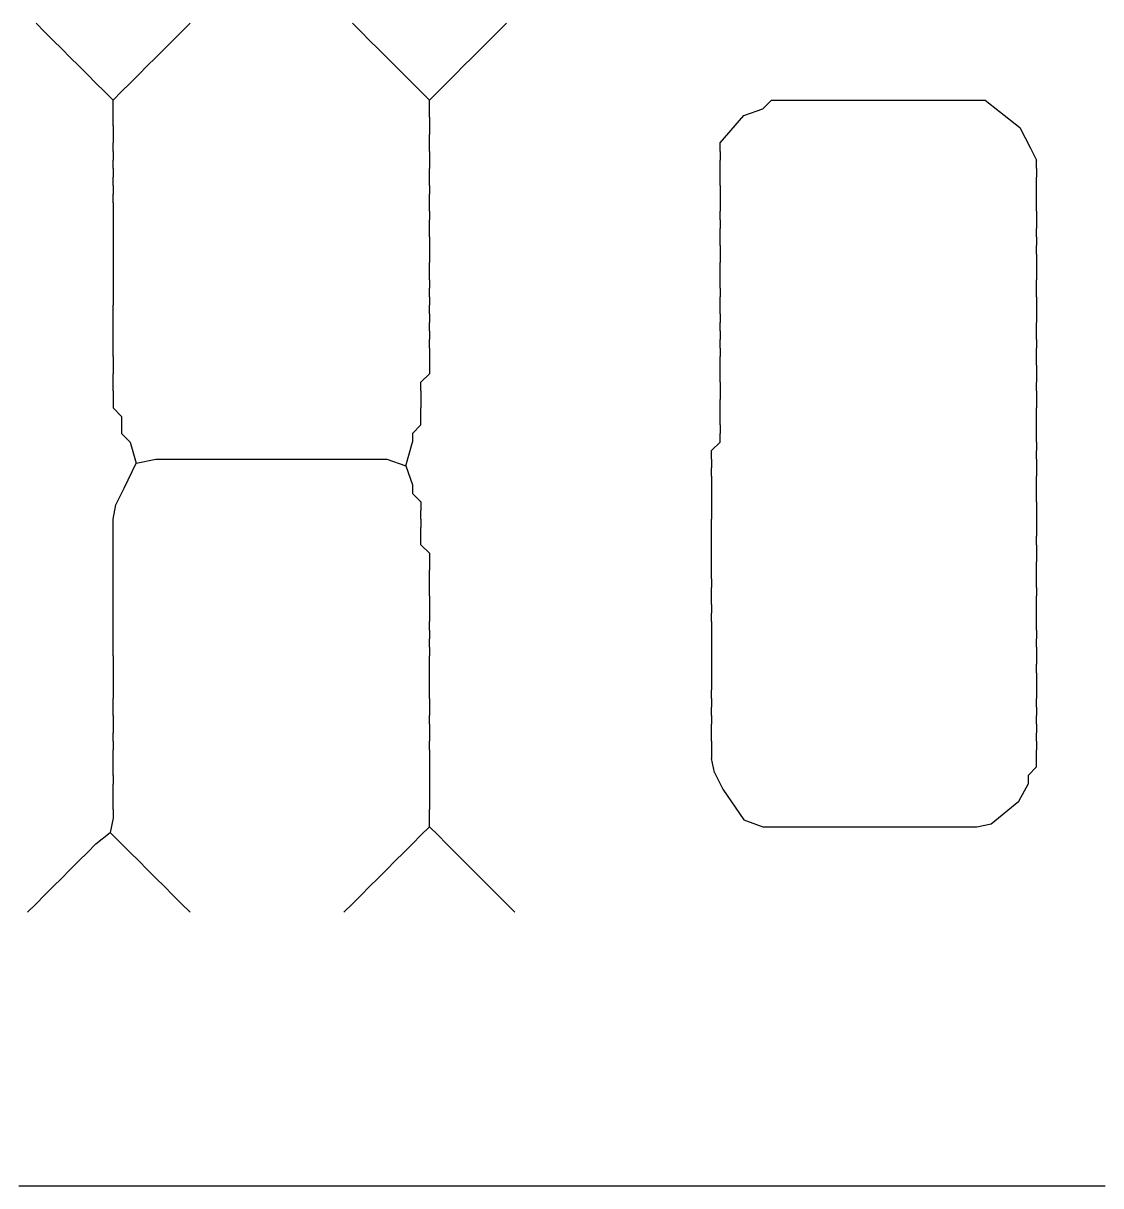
# Model space of a CAD drawing. Extents: x 0.5 to 4.01, y 0.5 to 4.16.
# Drawn here: x 2.9083 to 3.3283, y 3.3833 to 3.8367 of the extents above; entities that cross this region are included whole.
import ezdxf

# ---------------------------------------------------------------- set-up
doc = ezdxf.new("R2010")
doc.units = 0

msp = doc.modelspace()

# ---------------------------------------------------------------- linework, layer by layer
at = {"color": 1}
for p, q in [((2.91333, 3.83667, -0.00333), (2.91667, 3.83333, -0.00667)), ((2.97, 3.83333, -0.00667), (2.97333, 3.83667, -0.00333)), ((3.03667, 3.83667, -0.00333), (3.04, 3.83333, -0.00667)), ((3.09333, 3.83333, -0.00667), (3.09667, 3.83667, -0.00333)), ((2.91667, 3.83333, -0.00667), (2.92, 3.83, -0.01)), ((2.96667, 3.83, -0.01), (2.97, 3.83333, -0.00667)), ((3.04, 3.83333, -0.00667), (3.04333, 3.83, -0.01)), ((3.09, 3.83, -0.01), (3.09333, 3.83333, -0.00667)), ((2.92, 3.83, -0.01), (2.92333, 3.82667, -0.01333)), ((2.92333, 3.82667, -0.01333), (2.92667, 3.82333, -0.01667)), ((2.96, 3.82333, -0.01667), (2.96333, 3.82667, -0.01333)), ((2.96333, 3.82667, -0.01333), (2.96667, 3.83, -0.01)), ((3.04333, 3.83, -0.01), (3.04667, 3.82667, -0.01333)), ((3.04667, 3.82667, -0.01333), (3.05, 3.82333, -0.01667)), ((3.08333, 3.82333, -0.01667), (3.08667, 3.82667, -0.01333)), ((3.08667, 3.82667, -0.01333), (3.09, 3.83, -0.01)), ((2.92667, 3.82333, -0.01667), (2.93, 3.82, -0.02)), ((2.95667, 3.82, -0.02), (2.96, 3.82333, -0.01667)), ((3.05, 3.82333, -0.01667), (3.05333, 3.82, -0.02)), ((3.08, 3.82, -0.02), (3.08333, 3.82333, -0.01667)), ((2.93, 3.82, -0.02), (2.93333, 3.81667, -0.02333)), ((2.95333, 3.81667, -0.02333), (2.95667, 3.82, -0.02)), ((3.05333, 3.82, -0.02), (3.05667, 3.81667, -0.02333)), ((3.07667, 3.81667, -0.02333), (3.08, 3.82, -0.02)), ((2.93333, 3.81667, -0.02333), (2.93667, 3.81333, -0.02667)), ((2.93667, 3.81333, -0.02667), (2.94, 3.81, -0.03)), ((2.94667, 3.81, -0.03), (2.95, 3.81333, -0.02667)), ((2.95, 3.81333, -0.02667), (2.95333, 3.81667, -0.02333)), ((3.05667, 3.81667, -0.02333), (3.06, 3.81333, -0.02667)), ((3.06, 3.81333, -0.02667), (3.06333, 3.81, -0.03)), ((3.07, 3.81, -0.03), (3.07333, 3.81333, -0.02667)), ((3.07333, 3.81333, -0.02667), (3.07667, 3.81667, -0.02333)), ((2.94, 3.81, -0.03), (2.94333, 3.80667, -0.03333)), ((2.94333, 3.80667, -0.03333), (2.94667, 3.81, -0.03)), ((3.06333, 3.81, -0.03), (3.06667, 3.80667, -0.03333)), ((3.06667, 3.80667, -0.03333), (3.07, 3.81, -0.03)), ((2.94333, 3.80333, -0.03333), (2.94333, 3.80667, -0.03333)), ((3.06667, 3.80333, -0.03333), (3.06667, 3.80667, -0.03333)), ((3.19667, 3.80333, -0.03432), (3.2, 3.80667, -0.03333)), ((3.2, 3.80667, -0.03333), (3.20333, 3.80667, -0.03333)), ((3.20333, 3.80667, -0.03333), (3.20667, 3.80667, -0.03333)), ((3.20667, 3.80667, -0.03333), (3.21, 3.80667, -0.03333)), ((3.21, 3.80667, -0.03333), (3.21333, 3.80667, -0.03333)), ((3.21333, 3.80667, -0.03333), (3.21667, 3.80667, -0.03333)), ((3.21667, 3.80667, -0.03333), (3.22, 3.80667, -0.03333)), ((3.22, 3.80667, -0.03333), (3.22333, 3.80667, -0.03333)), ((3.22333, 3.80667, -0.03333), (3.22667, 3.80667, -0.03333)), ((3.22667, 3.80667, -0.03333), (3.23, 3.80667, -0.03333)), ((3.23, 3.80667, -0.03333), (3.23333, 3.80667, -0.03333)), ((3.23333, 3.80667, -0.03333), (3.23667, 3.80667, -0.03333)), ((3.23667, 3.80667, -0.03333), (3.24, 3.80667, -0.03333)), ((3.24, 3.80667, -0.03333), (3.24333, 3.80667, -0.03333)), ((3.24333, 3.80667, -0.03333), (3.24667, 3.80667, -0.03333)), ((3.24667, 3.80667, -0.03333), (3.25, 3.80667, -0.03333)), ((3.25, 3.80667, -0.03333), (3.25333, 3.80667, -0.03333)), ((3.25333, 3.80667, -0.03333), (3.25667, 3.80667, -0.03333)), ((3.25667, 3.80667, -0.03333), (3.26, 3.80667, -0.03333)), ((3.26, 3.80667, -0.03333), (3.26333, 3.80667, -0.03333)), ((3.26333, 3.80667, -0.03333), (3.26667, 3.80667, -0.03333)), ((3.26667, 3.80667, -0.03333), (3.27, 3.80667, -0.03333)), ((3.27, 3.80667, -0.03333), (3.27333, 3.80667, -0.03333)), ((3.27333, 3.80667, -0.03333), (3.27667, 3.80667, -0.03333)), ((3.27667, 3.80667, -0.03333), (3.28, 3.80667, -0.03333)), ((3.28, 3.80667, -0.03333), (3.28333, 3.80667, -0.03333)), ((3.28333, 3.80667, -0.03333), (3.28889, 3.80222, -0.03399)), ((2.94333, 3.8, -0.03333), (2.94333, 3.80333, -0.03333)), ((2.94333, 3.79667, -0.03333), (2.94333, 3.8, -0.03333)), ((3.06667, 3.8, -0.03333), (3.06667, 3.80333, -0.03333)), ((3.06667, 3.8, -0.03333), (3.06667, 3.79667, -0.03333)), ((3.18, 3.79, -0.0359), (3.18921, 3.80074, -0.03605)), ((3.18921, 3.80074, -0.03605), (3.19667, 3.80333, -0.03432)), ((3.28889, 3.80222, -0.03399), (3.29683, 3.796, -0.03444)), ((2.94333, 3.79667, -0.03333), (2.94333, 3.79333, -0.03333)), ((3.06667, 3.79667, -0.03333), (3.06667, 3.79333, -0.03333)), ((3.29683, 3.796, -0.03444), (3.301, 3.788, -0.03343)), ((2.94333, 3.79333, -0.03333), (2.94333, 3.79, -0.03333)), ((2.94333, 3.78667, -0.03333), (2.94333, 3.79, -0.03333)), ((3.06667, 3.79, -0.03333), (3.06667, 3.79333, -0.03333)), ((3.06667, 3.78667, -0.03333), (3.06667, 3.79, -0.03333)), ((3.18, 3.78667, -0.0359), (3.18, 3.79, -0.0359)), ((2.94333, 3.78667, -0.03333), (2.94333, 3.78333, -0.03333)), ((3.06667, 3.78667, -0.03333), (3.06667, 3.78333, -0.03333)), ((3.18, 3.78667, -0.0359), (3.18, 3.78333, -0.0348)), ((3.301, 3.788, -0.03343), (3.30333, 3.78333, -0.03333)), ((2.94333, 3.78, -0.03333), (2.94333, 3.78333, -0.03333)), ((3.06667, 3.78333, -0.03333), (3.06667, 3.78, -0.03333)), ((3.18, 3.78, -0.03399), (3.18, 3.78333, -0.0348)), ((3.30333, 3.78, -0.03333), (3.30333, 3.78333, -0.03333)), ((2.94333, 3.78, -0.03333), (2.94333, 3.77667, -0.03333)), ((2.94333, 3.77333, -0.03333), (2.94333, 3.77667, -0.03333)), ((3.06667, 3.77667, -0.03333), (3.06667, 3.78, -0.03333)), ((3.06667, 3.77333, -0.03333), (3.06667, 3.77667, -0.03333)), ((3.18, 3.77667, -0.0335), (3.18, 3.78, -0.03399)), ((3.18, 3.77333, -0.03333), (3.18, 3.77667, -0.0335)), ((3.30333, 3.78, -0.03333), (3.30333, 3.77667, -0.03333)), ((3.30333, 3.77333, -0.03333), (3.30333, 3.77667, -0.03333)), ((2.94333, 3.77333, -0.03333), (2.94333, 3.77, -0.03333)), ((3.06667, 3.77333, -0.03333), (3.06667, 3.77, -0.03333)), ((3.18, 3.77333, -0.03333), (3.18, 3.77, -0.03333)), ((3.30333, 3.77, -0.03333), (3.30333, 3.77333, -0.03333)), ((2.94333, 3.76667, -0.03333), (2.94333, 3.77, -0.03333)), ((3.06667, 3.76667, -0.03333), (3.06667, 3.77, -0.03333)), ((3.18, 3.77, -0.03333), (3.18, 3.76667, -0.03333)), ((3.30333, 3.76667, -0.03333), (3.30333, 3.77, -0.03333)), ((2.94333, 3.76667, -0.03333), (2.94333, 3.76333, -0.03333)), ((2.94333, 3.76333, -0.03333), (2.94333, 3.76, -0.03333)), ((3.06667, 3.76333, -0.03333), (3.06667, 3.76667, -0.03333)), ((3.06667, 3.76333, -0.03333), (3.06667, 3.76, -0.03333)), ((3.18, 3.76667, -0.03333), (3.18, 3.76333, -0.03333)), ((3.18, 3.76, -0.03333), (3.18, 3.76333, -0.03333)), ((3.30333, 3.76333, -0.03333), (3.30333, 3.76667, -0.03333)), ((3.30333, 3.76333, -0.03333), (3.30333, 3.76, -0.03333)), ((2.94333, 3.76, -0.03333), (2.94333, 3.75667, -0.03333)), ((3.06667, 3.75667, -0.03333), (3.06667, 3.76, -0.03333)), ((3.18, 3.76, -0.03333), (3.18, 3.75667, -0.03333)), ((3.30333, 3.76, -0.03333), (3.30333, 3.75667, -0.03333)), ((2.94333, 3.75667, -0.03333), (2.94333, 3.75333, -0.03333)), ((3.06667, 3.75333, -0.03333), (3.06667, 3.75667, -0.03333)), ((3.18, 3.75333, -0.03333), (3.18, 3.75667, -0.03333)), ((3.30333, 3.75333, -0.03333), (3.30333, 3.75667, -0.03333)), ((2.94333, 3.75333, -0.03333), (2.94333, 3.75, -0.03333)), ((2.94333, 3.75, -0.03333), (2.94333, 3.74667, -0.03333)), ((3.06667, 3.75333, -0.03333), (3.06667, 3.75, -0.03333)), ((3.06667, 3.75, -0.03333), (3.06667, 3.74667, -0.03333)), ((3.18, 3.75, -0.03333), (3.18, 3.75333, -0.03333)), ((3.18, 3.75, -0.03333), (3.18, 3.74667, -0.03333)), ((3.30333, 3.75333, -0.03333), (3.30333, 3.75, -0.03333)), ((3.30333, 3.74667, -0.03333), (3.30333, 3.75, -0.03333)), ((2.94333, 3.74667, -0.03333), (2.94333, 3.74333, -0.03333)), ((3.06667, 3.74667, -0.03333), (3.06667, 3.74333, -0.03333)), ((3.18, 3.74667, -0.03333), (3.18, 3.74333, -0.03333)), ((3.30333, 3.74667, -0.03333), (3.30333, 3.74333, -0.03333)), ((2.94333, 3.74333, -0.03333), (2.94333, 3.74, -0.03333)), ((3.06667, 3.74, -0.03333), (3.06667, 3.74333, -0.03333)), ((3.18, 3.74, -0.03333), (3.18, 3.74333, -0.03333)), ((3.30333, 3.74333, -0.03333), (3.30333, 3.74, -0.03333)), ((2.94333, 3.74, -0.03333), (2.94333, 3.73667, -0.03333)), ((2.94333, 3.73667, -0.03333), (2.94333, 3.73333, -0.03333)), ((3.06667, 3.73667, -0.03333), (3.06667, 3.74, -0.03333)), ((3.06667, 3.73667, -0.03333), (3.06667, 3.73333, -0.03333)), ((3.18, 3.73667, -0.03333), (3.18, 3.74, -0.03333)), ((3.18, 3.73333, -0.03333), (3.18, 3.73667, -0.03333)), ((3.30333, 3.74, -0.03333), (3.30333, 3.73667, -0.03333)), ((3.30333, 3.73333, -0.03333), (3.30333, 3.73667, -0.03333)), ((2.94333, 3.73333, -0.03333), (2.94333, 3.73, -0.03333)), ((3.06667, 3.73, -0.03333), (3.06667, 3.73333, -0.03333)), ((3.18, 3.73333, -0.03333), (3.18, 3.73, -0.03333)), ((3.30333, 3.73, -0.03333), (3.30333, 3.73333, -0.03333)), ((2.94333, 3.73, -0.03333), (2.94333, 3.72667, -0.03333)), ((2.94333, 3.72333, -0.03333), (2.94333, 3.72667, -0.03333)), ((3.06667, 3.73, -0.03333), (3.06667, 3.72667, -0.03333)), ((3.06667, 3.72333, -0.03333), (3.06667, 3.72667, -0.03333)), ((3.18, 3.72667, -0.03333), (3.18, 3.73, -0.03333)), ((3.18, 3.72333, -0.03333), (3.18, 3.72667, -0.03333)), ((3.30333, 3.73, -0.03333), (3.30333, 3.72667, -0.03333)), ((3.30333, 3.72667, -0.03333), (3.30333, 3.72333, -0.03333)), ((2.94333, 3.72, -0.03333), (2.94333, 3.72333, -0.03333)), ((3.06667, 3.72333, -0.03333), (3.06667, 3.72, -0.03333)), ((3.18, 3.72333, -0.03333), (3.18, 3.72, -0.03333)), ((3.30333, 3.72333, -0.03333), (3.30333, 3.72, -0.03333)), ((2.94333, 3.71667, -0.03333), (2.94333, 3.72, -0.03333)), ((3.06667, 3.71667, -0.03333), (3.06667, 3.72, -0.03333)), ((3.18, 3.71667, -0.03333), (3.18, 3.72, -0.03333)), ((3.30333, 3.71667, -0.03333), (3.30333, 3.72, -0.03333)), ((2.94333, 3.71333, -0.03333), (2.94333, 3.71667, -0.03333)), ((2.94333, 3.71, -0.03333), (2.94333, 3.71333, -0.03333)), ((3.06667, 3.71667, -0.03333), (3.06667, 3.71333, -0.03333)), ((3.06667, 3.71, -0.03333), (3.06667, 3.71333, -0.03333)), ((3.18, 3.71667, -0.03333), (3.18, 3.71333, -0.03333)), ((3.18, 3.71, -0.03333), (3.18, 3.71333, -0.03333)), ((3.30333, 3.71333, -0.03333), (3.30333, 3.71667, -0.03333)), ((3.30333, 3.71333, -0.03333), (3.30333, 3.71, -0.03333)), ((2.94333, 3.70667, -0.03333), (2.94333, 3.71, -0.03333)), ((3.06667, 3.71, -0.03333), (3.06667, 3.70667, -0.03333)), ((3.18, 3.71, -0.03333), (3.18, 3.70667, -0.03333)), ((3.30333, 3.70667, -0.03333), (3.30333, 3.71, -0.03333)), ((2.94333, 3.70667, -0.03333), (2.94333, 3.70333, -0.03333)), ((3.06667, 3.70667, -0.03333), (3.06667, 3.70333, -0.03333)), ((3.18, 3.70333, -0.03333), (3.18, 3.70667, -0.03333)), ((3.30333, 3.70333, -0.03333), (3.30333, 3.70667, -0.03333)), ((2.94333, 3.70333, -0.03333), (2.94333, 3.7, -0.03333)), ((2.94333, 3.69667, -0.03333), (2.94333, 3.7, -0.03333)), ((3.06333, 3.69667, -0.0335), (3.06667, 3.7, -0.03333)), ((3.06667, 3.70333, -0.03333), (3.06667, 3.7, -0.03333)), ((3.18, 3.7, -0.03333), (3.18, 3.70333, -0.03333)), ((3.18, 3.69667, -0.03333), (3.18, 3.7, -0.03333)), ((3.30333, 3.70333, -0.03333), (3.30333, 3.7, -0.03333)), ((3.30333, 3.7, -0.03333), (3.30333, 3.69667, -0.03333)), ((2.94333, 3.69333, -0.03333), (2.94333, 3.69667, -0.03333)), ((3.06333, 3.69333, -0.03399), (3.06333, 3.69667, -0.0335)), ((3.18, 3.69667, -0.03333), (3.18, 3.69333, -0.03333)), ((3.30333, 3.69333, -0.03333), (3.30333, 3.69667, -0.03333)), ((2.94333, 3.69333, -0.03333), (2.94333, 3.69, -0.03333)), ((3.06333, 3.69333, -0.03399), (3.06333, 3.69, -0.0348)), ((3.18, 3.69333, -0.03333), (3.18, 3.69, -0.03333)), ((3.30333, 3.69333, -0.03333), (3.30333, 3.69, -0.03333)), ((2.94333, 3.69, -0.03333), (2.94333, 3.68667, -0.03333)), ((2.94333, 3.68667, -0.03333), (2.94667, 3.68333, -0.03432)), ((3.06333, 3.69, -0.0348), (3.06333, 3.68667, -0.0359)), ((3.06333, 3.68333, -0.03667), (3.06333, 3.68667, -0.0359)), ((3.18, 3.68667, -0.03333), (3.18, 3.69, -0.03333)), ((3.18, 3.68333, -0.03333), (3.18, 3.68667, -0.03333)), ((3.30333, 3.69, -0.03333), (3.30333, 3.68667, -0.03333)), ((3.30333, 3.68333, -0.03333), (3.30333, 3.68667, -0.03333)), ((2.94667, 3.68333, -0.03432), (2.94667, 3.68, -0.03606)), ((3.06333, 3.68, -0.03667), (3.06333, 3.68333, -0.03667)), ((3.18, 3.68, -0.03333), (3.18, 3.68333, -0.03333)), ((3.30333, 3.68, -0.03333), (3.30333, 3.68333, -0.03333)), ((2.94667, 3.68, -0.03606), (2.94667, 3.67667, -0.03667)), ((2.94667, 3.67667, -0.03667), (2.95, 3.67333, -0.03771)), ((3.06, 3.67667, -0.03801), (3.06333, 3.68, -0.03667)), ((3.06, 3.67667, -0.03801), (3.06, 3.67333, -0.04)), ((3.18, 3.68, -0.03333), (3.18, 3.67667, -0.03333)), ((3.18, 3.67333, -0.03333), (3.18, 3.67667, -0.03333)), ((3.30333, 3.67667, -0.03333), (3.30333, 3.68, -0.03333)), ((3.30333, 3.67333, -0.03333), (3.30333, 3.67667, -0.03333)), ((2.95, 3.67333, -0.03771), (2.95233, 3.66507, -0.04005)), ((3.05748, 3.66411, -0.04063), (3.06, 3.67333, -0.04)), ((3.17667, 3.67, -0.03333), (3.18, 3.67333, -0.03333)), ((3.30333, 3.67333, -0.03333), (3.30333, 3.67, -0.03333)), ((3.17667, 3.66667, -0.03333), (3.17667, 3.67, -0.03333)), ((3.30333, 3.66667, -0.03333), (3.30333, 3.67, -0.03333)), ((2.94767, 3.65533, -0.03792), (2.95233, 3.66507, -0.04005)), ((2.95233, 3.66507, -0.04005), (2.96, 3.66667, -0.03727)), ((2.96, 3.66667, -0.03727), (2.96333, 3.66667, -0.0359)), ((2.96333, 3.66667, -0.0359), (2.96667, 3.66667, -0.0348)), ((2.96667, 3.66667, -0.0348), (2.97, 3.66667, -0.03399)), ((2.97, 3.66667, -0.03399), (2.97333, 3.66667, -0.0335)), ((2.97333, 3.66667, -0.0335), (2.97667, 3.66667, -0.03333)), ((2.97667, 3.66667, -0.03333), (2.98, 3.66667, -0.03333)), ((2.98, 3.66667, -0.03333), (2.98333, 3.66667, -0.03333)), ((2.98333, 3.66667, -0.03333), (2.98667, 3.66667, -0.03333)), ((2.98667, 3.66667, -0.03333), (2.99, 3.66667, -0.03333)), ((2.99, 3.66667, -0.03333), (2.99333, 3.66667, -0.03333)), ((2.99333, 3.66667, -0.03333), (2.99667, 3.66667, -0.03333)), ((2.99667, 3.66667, -0.03333), (3, 3.66667, -0.03333)), ((3, 3.66667, -0.03333), (3.00333, 3.66667, -0.03333)), ((3.00333, 3.66667, -0.03333), (3.00667, 3.66667, -0.03333)), ((3.00667, 3.66667, -0.03333), (3.01, 3.66667, -0.03333)), ((3.01, 3.66667, -0.03333), (3.01333, 3.66667, -0.03333)), ((3.01333, 3.66667, -0.03333), (3.01667, 3.66667, -0.03333)), ((3.01667, 3.66667, -0.03333), (3.02, 3.66667, -0.03333)), ((3.02, 3.66667, -0.03333), (3.02333, 3.66667, -0.03333)), ((3.02333, 3.66667, -0.03333), (3.02667, 3.66667, -0.03333)), ((3.02667, 3.66667, -0.03333), (3.03, 3.66667, -0.03333)), ((3.03, 3.66667, -0.03333), (3.03333, 3.66667, -0.0335)), ((3.03333, 3.66667, -0.0335), (3.03667, 3.66667, -0.03399)), ((3.03667, 3.66667, -0.03399), (3.04, 3.66667, -0.0348)), ((3.04, 3.66667, -0.0348), (3.04333, 3.66667, -0.0359)), ((3.04333, 3.66667, -0.0359), (3.04667, 3.66667, -0.03727)), ((3.04667, 3.66667, -0.03727), (3.05, 3.66667, -0.03887)), ((3.05, 3.66667, -0.03887), (3.05748, 3.66411, -0.04063)), ((3.05748, 3.66411, -0.04063), (3.06, 3.65667, -0.04)), ((3.17667, 3.66667, -0.03333), (3.17667, 3.66333, -0.03333)), ((3.17667, 3.66, -0.03333), (3.17667, 3.66333, -0.03333)), ((3.30333, 3.66667, -0.03333), (3.30333, 3.66333, -0.03333)), ((3.30333, 3.66333, -0.03333), (3.30333, 3.66, -0.03333)), ((3.17667, 3.66, -0.03333), (3.17667, 3.65667, -0.03333)), ((3.30333, 3.65667, -0.03333), (3.30333, 3.66, -0.03333)), ((2.94444, 3.64889, -0.03646), (2.94767, 3.65533, -0.03792)), ((3.06, 3.65667, -0.04), (3.06, 3.65333, -0.03801)), ((3.17667, 3.65667, -0.03333), (3.17667, 3.65333, -0.03333)), ((3.30333, 3.65333, -0.03333), (3.30333, 3.65667, -0.03333)), ((3.06, 3.65333, -0.03801), (3.06333, 3.65, -0.03667)), ((3.06333, 3.65, -0.03667), (3.06333, 3.64667, -0.03667)), ((3.17667, 3.65333, -0.03333), (3.17667, 3.65, -0.03333)), ((3.17667, 3.65, -0.03333), (3.17667, 3.64667, -0.03333)), ((3.30333, 3.65, -0.03333), (3.30333, 3.65333, -0.03333)), ((3.30333, 3.65, -0.03333), (3.30333, 3.64667, -0.03333)), ((2.94333, 3.64333, -0.0359), (2.94444, 3.64889, -0.03646)), ((3.06333, 3.64333, -0.0359), (3.06333, 3.64667, -0.03667)), ((3.17667, 3.64667, -0.03333), (3.17667, 3.64333, -0.03333)), ((3.30333, 3.64667, -0.03333), (3.30333, 3.64333, -0.03333)), ((2.94333, 3.64, -0.0348), (2.94333, 3.64333, -0.0359)), ((3.06333, 3.64333, -0.0359), (3.06333, 3.64, -0.0348)), ((3.17667, 3.64, -0.03333), (3.17667, 3.64333, -0.03333)), ((3.30333, 3.64333, -0.03333), (3.30333, 3.64, -0.03333)), ((2.94333, 3.63667, -0.03399), (2.94333, 3.64, -0.0348)), ((2.94333, 3.63333, -0.0335), (2.94333, 3.63667, -0.03399)), ((3.06333, 3.63667, -0.03399), (3.06333, 3.64, -0.0348)), ((3.06333, 3.63333, -0.0335), (3.06333, 3.63667, -0.03399)), ((3.17667, 3.63667, -0.03333), (3.17667, 3.64, -0.03333)), ((3.17667, 3.63333, -0.03333), (3.17667, 3.63667, -0.03333)), ((3.30333, 3.64, -0.03333), (3.30333, 3.63667, -0.03333)), ((3.30333, 3.63333, -0.03333), (3.30333, 3.63667, -0.03333)), ((2.94333, 3.63, -0.03333), (2.94333, 3.63333, -0.0335)), ((3.06333, 3.63333, -0.0335), (3.06667, 3.63, -0.03333)), ((3.17667, 3.63, -0.03333), (3.17667, 3.63333, -0.03333)), ((3.30333, 3.63333, -0.03333), (3.30333, 3.63, -0.03333)), ((2.94333, 3.62667, -0.03333), (2.94333, 3.63, -0.03333)), ((3.06667, 3.63, -0.03333), (3.06667, 3.62667, -0.03333)), ((3.17667, 3.62667, -0.03333), (3.17667, 3.63, -0.03333)), ((3.30333, 3.63, -0.03333), (3.30333, 3.62667, -0.03333)), ((2.94333, 3.62333, -0.03333), (2.94333, 3.62667, -0.03333)), ((2.94333, 3.62, -0.03333), (2.94333, 3.62333, -0.03333)), ((3.06667, 3.62667, -0.03333), (3.06667, 3.62333, -0.03333)), ((3.06667, 3.62, -0.03333), (3.06667, 3.62333, -0.03333)), ((3.17667, 3.62333, -0.03333), (3.17667, 3.62667, -0.03333)), ((3.17667, 3.62, -0.03333), (3.17667, 3.62333, -0.03333)), ((3.30333, 3.62333, -0.03333), (3.30333, 3.62667, -0.03333)), ((3.30333, 3.62, -0.03333), (3.30333, 3.62333, -0.03333)), ((2.94333, 3.61667, -0.03333), (2.94333, 3.62, -0.03333)), ((3.06667, 3.61667, -0.03333), (3.06667, 3.62, -0.03333)), ((3.17667, 3.62, -0.03333), (3.17667, 3.61667, -0.03333)), ((3.30333, 3.61667, -0.03333), (3.30333, 3.62, -0.03333)), ((2.94333, 3.61333, -0.03333), (2.94333, 3.61667, -0.03333)), ((2.94333, 3.61, -0.03333), (2.94333, 3.61333, -0.03333)), ((3.06667, 3.61333, -0.03333), (3.06667, 3.61667, -0.03333)), ((3.06667, 3.61333, -0.03333), (3.06667, 3.61, -0.03333)), ((3.17667, 3.61333, -0.03333), (3.17667, 3.61667, -0.03333)), ((3.17667, 3.61, -0.03333), (3.17667, 3.61333, -0.03333)), ((3.30333, 3.61667, -0.03333), (3.30333, 3.61333, -0.03333)), ((3.30333, 3.61, -0.03333), (3.30333, 3.61333, -0.03333)), ((2.94333, 3.60667, -0.03333), (2.94333, 3.61, -0.03333)), ((3.06667, 3.61, -0.03333), (3.06667, 3.60667, -0.03333)), ((3.17667, 3.61, -0.03333), (3.17667, 3.60667, -0.03333)), ((3.30333, 3.60667, -0.03333), (3.30333, 3.61, -0.03333)), ((2.94333, 3.60333, -0.03333), (2.94333, 3.60667, -0.03333)), ((3.06667, 3.60667, -0.03333), (3.06667, 3.60333, -0.03333)), ((3.17667, 3.60333, -0.03333), (3.17667, 3.60667, -0.03333)), ((3.30333, 3.60333, -0.03333), (3.30333, 3.60667, -0.03333)), ((2.94333, 3.6, -0.03333), (2.94333, 3.60333, -0.03333)), ((2.94333, 3.59667, -0.03333), (2.94333, 3.6, -0.03333)), ((3.06667, 3.6, -0.03333), (3.06667, 3.60333, -0.03333)), ((3.06667, 3.6, -0.03333), (3.06667, 3.59667, -0.03333)), ((3.17667, 3.60333, -0.03333), (3.17667, 3.6, -0.03333)), ((3.17667, 3.6, -0.03333), (3.17667, 3.59667, -0.03333)), ((3.30333, 3.6, -0.03333), (3.30333, 3.60333, -0.03333)), ((3.30333, 3.6, -0.03333), (3.30333, 3.59667, -0.03333)), ((2.94333, 3.59333, -0.03333), (2.94333, 3.59667, -0.03333)), ((3.06667, 3.59333, -0.03333), (3.06667, 3.59667, -0.03333)), ((3.17667, 3.59667, -0.03333), (3.17667, 3.59333, -0.03333)), ((3.30333, 3.59333, -0.03333), (3.30333, 3.59667, -0.03333)), ((2.94333, 3.59, -0.03333), (2.94333, 3.59333, -0.03333)), ((3.06667, 3.59333, -0.03333), (3.06667, 3.59, -0.03333)), ((3.17667, 3.59333, -0.03333), (3.17667, 3.59, -0.03333)), ((3.30333, 3.59333, -0.03333), (3.30333, 3.59, -0.03333)), ((2.94333, 3.59, -0.03333), (2.94333, 3.58667, -0.03333)), ((2.94333, 3.58667, -0.03333), (2.94333, 3.58333, -0.03333)), ((3.06667, 3.58667, -0.0335), (3.06667, 3.59, -0.03333)), ((3.06667, 3.58333, -0.03399), (3.06667, 3.58667, -0.0335)), ((3.17667, 3.59, -0.03333), (3.17667, 3.58667, -0.03333)), ((3.17667, 3.58667, -0.03333), (3.17667, 3.58333, -0.03333)), ((3.30333, 3.59, -0.03333), (3.30333, 3.58667, -0.03333)), ((3.30333, 3.58333, -0.03333), (3.30333, 3.58667, -0.03333)), ((2.94333, 3.58333, -0.03333), (2.94333, 3.58, -0.03333)), ((3.06667, 3.58, -0.0348), (3.06667, 3.58333, -0.03399)), ((3.17667, 3.58333, -0.03333), (3.17667, 3.58, -0.03333)), ((3.30333, 3.58333, -0.03333), (3.30333, 3.58, -0.03333)), ((2.94333, 3.58, -0.03333), (2.94333, 3.57667, -0.03333)), ((3.06667, 3.57667, -0.0359), (3.06667, 3.58, -0.0348)), ((3.17667, 3.58, -0.03333), (3.17667, 3.57667, -0.03333)), ((3.30333, 3.58, -0.03333), (3.30333, 3.57667, -0.03333)), ((2.94333, 3.57667, -0.03333), (2.94333, 3.57333, -0.03333)), ((2.94333, 3.57, -0.03333), (2.94333, 3.57333, -0.03333)), ((3.06667, 3.57333, -0.03667), (3.06667, 3.57667, -0.0359)), ((3.06667, 3.57333, -0.03667), (3.06667, 3.57, -0.03667)), ((3.17667, 3.57333, -0.03333), (3.17667, 3.57667, -0.03333)), ((3.17667, 3.57333, -0.03333), (3.17667, 3.57, -0.03333)), ((3.30333, 3.57667, -0.03333), (3.30333, 3.57333, -0.03333)), ((3.30333, 3.57, -0.03333), (3.30333, 3.57333, -0.03333)), ((2.94333, 3.56667, -0.03333), (2.94333, 3.57, -0.03333)), ((3.06667, 3.57, -0.03667), (3.06667, 3.56667, -0.03667)), ((3.17667, 3.56667, -0.03333), (3.17667, 3.57, -0.03333)), ((3.30333, 3.57, -0.03333), (3.30333, 3.56667, -0.03333)), ((2.94333, 3.56667, -0.03333), (2.94333, 3.56333, -0.03333)), ((2.94333, 3.56333, -0.03333), (2.94333, 3.56, -0.03333)), ((3.06667, 3.56333, -0.03667), (3.06667, 3.56667, -0.03667)), ((3.06667, 3.56333, -0.03667), (3.06667, 3.56, -0.03667)), ((3.17667, 3.56667, -0.03333), (3.17667, 3.56333, -0.03333)), ((3.17667, 3.56, -0.03333), (3.17667, 3.56333, -0.03333)), ((3.30333, 3.56333, -0.03333), (3.30333, 3.56667, -0.03333)), ((3.30333, 3.56333, -0.03333), (3.30333, 3.56, -0.03333)), ((2.94333, 3.55667, -0.03333), (2.94333, 3.56, -0.03333)), ((3.06667, 3.56, -0.03667), (3.06667, 3.55667, -0.03667)), ((3.17667, 3.55667, -0.03333), (3.17667, 3.56, -0.03333)), ((3.30333, 3.55667, -0.03333), (3.30333, 3.56, -0.03333)), ((2.94333, 3.55667, -0.03333), (2.94333, 3.55333, -0.03333)), ((3.06667, 3.55333, -0.03667), (3.06667, 3.55667, -0.03667)), ((3.17667, 3.55667, -0.03333), (3.17667, 3.55333, -0.03333)), ((3.30333, 3.55667, -0.03333), (3.30333, 3.55333, -0.03333)), ((2.94333, 3.55, -0.03333), (2.94333, 3.55333, -0.03333)), ((2.94333, 3.54667, -0.03333), (2.94333, 3.55, -0.03333)), ((3.06667, 3.55333, -0.03667), (3.06667, 3.55, -0.03667)), ((3.06667, 3.55, -0.03667), (3.06667, 3.54667, -0.03667)), ((3.17667, 3.55333, -0.03333), (3.17667, 3.55, -0.03333)), ((3.17778, 3.54444, -0.033), (3.17667, 3.55, -0.03333)), ((3.30333, 3.55, -0.03333), (3.30333, 3.55333, -0.03333)), ((3.30333, 3.54667, -0.03283), (3.30333, 3.55, -0.03333)), ((2.94333, 3.54333, -0.03333), (2.94333, 3.54667, -0.03333)), ((3.06667, 3.54667, -0.03667), (3.06667, 3.54333, -0.03667)), ((3.3, 3.54333, -0.03283), (3.30333, 3.54667, -0.03283)), ((2.94333, 3.54333, -0.03333), (2.94333, 3.54, -0.03333)), ((3.06667, 3.54333, -0.03667), (3.06667, 3.54, -0.03667)), ((3.17778, 3.54444, -0.033), (3.181, 3.538, -0.03393)), ((3.3, 3.54333, -0.03283), (3.3, 3.54, -0.03399)), ((2.94333, 3.53667, -0.03333), (2.94333, 3.54, -0.03333)), ((2.94333, 3.53333, -0.03333), (2.94333, 3.53667, -0.03333)), ((3.06667, 3.54, -0.03667), (3.06667, 3.53667, -0.03667)), ((3.06667, 3.53667, -0.03667), (3.06667, 3.53333, -0.03667)), ((3.181, 3.538, -0.03393), (3.18919, 3.52597, -0.03577)), ((3.29645, 3.53336, -0.03428), (3.3, 3.54, -0.03399)), ((2.94333, 3.53, -0.03333), (2.94333, 3.53333, -0.03333)), ((3.06667, 3.53333, -0.03667), (3.06667, 3.53, -0.03667)), ((3.28556, 3.52444, -0.03501), (3.29645, 3.53336, -0.03428)), ((2.94333, 3.53, -0.03333), (2.94333, 3.52667, -0.03333)), ((3.06667, 3.52667, -0.03667), (3.06667, 3.53, -0.03667)), ((2.94333, 3.52667, -0.03333), (2.94222, 3.52111, -0.03333)), ((3.06333, 3.52, -0.03333), (3.06667, 3.52333, -0.03667)), ((3.06667, 3.52333, -0.03667), (3.06667, 3.52667, -0.03667)), ((3.06667, 3.52333, -0.03667), (3.07, 3.52, -0.03333)), ((3.18919, 3.52597, -0.03577), (3.19667, 3.52333, -0.0359)), ((3.19667, 3.52333, -0.0359), (3.2, 3.52333, -0.0348)), ((3.2, 3.52333, -0.0348), (3.20333, 3.52333, -0.03399)), ((3.20333, 3.52333, -0.03399), (3.20667, 3.52333, -0.0335)), ((3.20667, 3.52333, -0.0335), (3.21, 3.52333, -0.03333)), ((3.21, 3.52333, -0.03333), (3.21333, 3.52333, -0.03333)), ((3.21333, 3.52333, -0.03333), (3.21667, 3.52333, -0.03333)), ((3.21667, 3.52333, -0.03333), (3.22, 3.52333, -0.03333)), ((3.22, 3.52333, -0.03333), (3.22333, 3.52333, -0.03333)), ((3.22333, 3.52333, -0.03333), (3.22667, 3.52333, -0.03333)), ((3.22667, 3.52333, -0.03333), (3.23, 3.52333, -0.03333)), ((3.23, 3.52333, -0.03333), (3.23333, 3.52333, -0.03333)), ((3.23333, 3.52333, -0.03333), (3.23667, 3.52333, -0.03333)), ((3.23667, 3.52333, -0.03333), (3.24, 3.52333, -0.03333)), ((3.24, 3.52333, -0.03333), (3.24333, 3.52333, -0.03333)), ((3.24333, 3.52333, -0.03333), (3.24667, 3.52333, -0.03333)), ((3.24667, 3.52333, -0.03333), (3.25, 3.52333, -0.03333)), ((3.25, 3.52333, -0.03333), (3.25333, 3.52333, -0.03333)), ((3.25333, 3.52333, -0.03333), (3.25667, 3.52333, -0.03333)), ((3.25667, 3.52333, -0.03333), (3.26, 3.52333, -0.03333)), ((3.26, 3.52333, -0.03333), (3.26333, 3.52333, -0.03333)), ((3.26333, 3.52333, -0.03333), (3.26667, 3.52333, -0.03333)), ((3.26667, 3.52333, -0.03333), (3.27, 3.52333, -0.03333)), ((3.27, 3.52333, -0.03333), (3.27333, 3.52333, -0.0335)), ((3.27333, 3.52333, -0.0335), (3.27667, 3.52333, -0.03399)), ((3.27667, 3.52333, -0.03399), (3.28, 3.52333, -0.0348)), ((3.28, 3.52333, -0.0348), (3.28556, 3.52444, -0.03501)), ((2.93667, 3.51667, -0.03), (2.94222, 3.52111, -0.03333)), ((2.94222, 3.52111, -0.03333), (2.94667, 3.51667, -0.03)), ((3.06, 3.51667, -0.03), (3.06333, 3.52, -0.03333)), ((3.07, 3.52, -0.03333), (3.07333, 3.51667, -0.03)), ((2.93333, 3.51333, -0.02667), (2.93667, 3.51667, -0.03)), ((2.94667, 3.51667, -0.03), (2.95, 3.51333, -0.02667)), ((3.05667, 3.51333, -0.02667), (3.06, 3.51667, -0.03)), ((3.07333, 3.51667, -0.03), (3.07667, 3.51333, -0.02667)), ((2.92667, 3.50667, -0.02), (2.93, 3.51, -0.02333)), ((2.93, 3.51, -0.02333), (2.93333, 3.51333, -0.02667)), ((2.95, 3.51333, -0.02667), (2.95333, 3.51, -0.02333)), ((2.95333, 3.51, -0.02333), (2.95667, 3.50667, -0.02)), ((3.05, 3.50667, -0.02), (3.05333, 3.51, -0.02333)), ((3.05333, 3.51, -0.02333), (3.05667, 3.51333, -0.02667)), ((3.07667, 3.51333, -0.02667), (3.08, 3.51, -0.02333)), ((3.08, 3.51, -0.02333), (3.08333, 3.50667, -0.02)), ((2.92333, 3.50333, -0.01667), (2.92667, 3.50667, -0.02)), ((2.95667, 3.50667, -0.02), (2.96, 3.50333, -0.01667)), ((3.04667, 3.50333, -0.01667), (3.05, 3.50667, -0.02)), ((3.08333, 3.50667, -0.02), (3.08667, 3.50333, -0.01667)), ((2.91667, 3.49667, -0.01), (2.92, 3.5, -0.01333)), ((2.92, 3.5, -0.01333), (2.92333, 3.50333, -0.01667)), ((2.96, 3.50333, -0.01667), (2.96333, 3.5, -0.01333)), ((2.96333, 3.5, -0.01333), (2.96667, 3.49667, -0.01)), ((3.04, 3.49667, -0.01), (3.04333, 3.5, -0.01333)), ((3.04333, 3.5, -0.01333), (3.04667, 3.50333, -0.01667)), ((3.08667, 3.50333, -0.01667), (3.09, 3.5, -0.01333)), ((3.09, 3.5, -0.01333), (3.09333, 3.49667, -0.01)), ((2.91333, 3.49333, -0.00667), (2.91667, 3.49667, -0.01)), ((2.96667, 3.49667, -0.01), (2.97, 3.49333, -0.00667)), ((3.03667, 3.49333, -0.00667), (3.04, 3.49667, -0.01)), ((3.09333, 3.49667, -0.01), (3.09667, 3.49333, -0.00667)), ((2.91, 3.49, -0.00333), (2.91333, 3.49333, -0.00667)), ((2.97, 3.49333, -0.00667), (2.97333, 3.49, -0.00333)), ((3.03333, 3.49, -0.00333), (3.03667, 3.49333, -0.00667)), ((3.09667, 3.49333, -0.00667), (3.1, 3.49, -0.00333)), ((2.90667, 3.38333, -0.04333), (2.91, 3.38333, -0.04333)), ((2.91, 3.38333, -0.04333), (2.91333, 3.38333, -0.04333)), ((2.91333, 3.38333, -0.04333), (2.91667, 3.38333, -0.04333)), ((2.91667, 3.38333, -0.04333), (2.92, 3.38333, -0.04333)), ((2.92, 3.38333, -0.04333), (2.92333, 3.38333, -0.04333)), ((2.92333, 3.38333, -0.04333), (2.92667, 3.38333, -0.04333)), ((2.92667, 3.38333, -0.04333), (2.93, 3.38333, -0.04333)), ((2.93, 3.38333, -0.04333), (2.93333, 3.38333, -0.04333)), ((2.93333, 3.38333, -0.04333), (2.93667, 3.38333, -0.04333)), ((2.93667, 3.38333, -0.04333), (2.94, 3.38333, -0.04333)), ((2.94, 3.38333, -0.04333), (2.94333, 3.38333, -0.04333)), ((2.94333, 3.38333, -0.04333), (2.94667, 3.38333, -0.04333)), ((2.94667, 3.38333, -0.04333), (2.95, 3.38333, -0.04333)), ((2.95, 3.38333, -0.04333), (2.95333, 3.38333, -0.04333)), ((2.95333, 3.38333, -0.04333), (2.95667, 3.38333, -0.04333)), ((2.95667, 3.38333, -0.04333), (2.96, 3.38333, -0.04333)), ((2.96, 3.38333, -0.04333), (2.96333, 3.38333, -0.04333)), ((2.96333, 3.38333, -0.04333), (2.96667, 3.38333, -0.04333)), ((2.96667, 3.38333, -0.04333), (2.97, 3.38333, -0.04333)), ((2.97, 3.38333, -0.04333), (2.97333, 3.38333, -0.04333)), ((2.97333, 3.38333, -0.04333), (2.97667, 3.38333, -0.04333)), ((2.97667, 3.38333, -0.04333), (2.98, 3.38333, -0.04333)), ((2.98, 3.38333, -0.04333), (2.98333, 3.38333, -0.04333)), ((2.98333, 3.38333, -0.04333), (2.98667, 3.38333, -0.04333)), ((2.98667, 3.38333, -0.04333), (2.99, 3.38333, -0.04333)), ((2.99, 3.38333, -0.04333), (2.99333, 3.38333, -0.04333)), ((2.99333, 3.38333, -0.04333), (2.99667, 3.38333, -0.04333)), ((2.99667, 3.38333, -0.04333), (3, 3.38333, -0.04333)), ((3, 3.38333, -0.04333), (3.00333, 3.38333, -0.04333)), ((3.00333, 3.38333, -0.04333), (3.00667, 3.38333, -0.04333)), ((3.00667, 3.38333, -0.04333), (3.01, 3.38333, -0.04333)), ((3.01, 3.38333, -0.04333), (3.01333, 3.38333, -0.04333)), ((3.01333, 3.38333, -0.04333), (3.01667, 3.38333, -0.04333)), ((3.01667, 3.38333, -0.04333), (3.02, 3.38333, -0.04333)), ((3.02, 3.38333, -0.04333), (3.02333, 3.38333, -0.04333)), ((3.02333, 3.38333, -0.04333), (3.02667, 3.38333, -0.04333)), ((3.02667, 3.38333, -0.04333), (3.03, 3.38333, -0.04333)), ((3.03, 3.38333, -0.04333), (3.03333, 3.38333, -0.04333)), ((3.03333, 3.38333, -0.04333), (3.03667, 3.38333, -0.04333)), ((3.03667, 3.38333, -0.04333), (3.04, 3.38333, -0.04333)), ((3.04, 3.38333, -0.04333), (3.04333, 3.38333, -0.04333)), ((3.04333, 3.38333, -0.04333), (3.04667, 3.38333, -0.04333)), ((3.04667, 3.38333, -0.04333), (3.05, 3.38333, -0.04333)), ((3.05, 3.38333, -0.04333), (3.05333, 3.38333, -0.04333)), ((3.05333, 3.38333, -0.04333), (3.05667, 3.38333, -0.04333)), ((3.05667, 3.38333, -0.04333), (3.06, 3.38333, -0.04333)), ((3.06, 3.38333, -0.04333), (3.06333, 3.38333, -0.04333)), ((3.06333, 3.38333, -0.04333), (3.06667, 3.38333, -0.04333)), ((3.06667, 3.38333, -0.04333), (3.07, 3.38333, -0.04333)), ((3.07, 3.38333, -0.04333), (3.07333, 3.38333, -0.04333)), ((3.07333, 3.38333, -0.04333), (3.07667, 3.38333, -0.04333)), ((3.07667, 3.38333, -0.04333), (3.08, 3.38333, -0.04333)), ((3.08, 3.38333, -0.04333), (3.08333, 3.38333, -0.04333)), ((3.08333, 3.38333, -0.04333), (3.08667, 3.38333, -0.04333)), ((3.08667, 3.38333, -0.04333), (3.09, 3.38333, -0.04333)), ((3.09, 3.38333, -0.04333), (3.09333, 3.38333, -0.04333)), ((3.09333, 3.38333, -0.04333), (3.09667, 3.38333, -0.04333)), ((3.09667, 3.38333, -0.04333), (3.1, 3.38333, -0.04333)), ((3.1, 3.38333, -0.04333), (3.10333, 3.38333, -0.04333)), ((3.10333, 3.38333, -0.04333), (3.10667, 3.38333, -0.04333)), ((3.10667, 3.38333, -0.04333), (3.11, 3.38333, -0.04333)), ((3.11, 3.38333, -0.04333), (3.11333, 3.38333, -0.04333)), ((3.11333, 3.38333, -0.04333), (3.11667, 3.38333, -0.04333)), ((3.11667, 3.38333, -0.04333), (3.12, 3.38333, -0.04333)), ((3.12, 3.38333, -0.04333), (3.12333, 3.38333, -0.04333)), ((3.12333, 3.38333, -0.04333), (3.12667, 3.38333, -0.04333)), ((3.12667, 3.38333, -0.04333), (3.13, 3.38333, -0.04333)), ((3.13, 3.38333, -0.04333), (3.13333, 3.38333, -0.04333)), ((3.13333, 3.38333, -0.04333), (3.13667, 3.38333, -0.04333)), ((3.13667, 3.38333, -0.04333), (3.14, 3.38333, -0.04333)), ((3.14, 3.38333, -0.04333), (3.14333, 3.38333, -0.04333)), ((3.14333, 3.38333, -0.04333), (3.14667, 3.38333, -0.04333)), ((3.14667, 3.38333, -0.04333), (3.15, 3.38333, -0.04333)), ((3.15, 3.38333, -0.04333), (3.15333, 3.38333, -0.04333)), ((3.15333, 3.38333, -0.04333), (3.15667, 3.38333, -0.04333)), ((3.15667, 3.38333, -0.04333), (3.16, 3.38333, -0.04333)), ((3.16, 3.38333, -0.04333), (3.16333, 3.38333, -0.04333)), ((3.16333, 3.38333, -0.04333), (3.16667, 3.38333, -0.04333)), ((3.16667, 3.38333, -0.04333), (3.17, 3.38333, -0.04333)), ((3.17, 3.38333, -0.04333), (3.17333, 3.38333, -0.04333)), ((3.17333, 3.38333, -0.04333), (3.17667, 3.38333, -0.04333)), ((3.17667, 3.38333, -0.04333), (3.18, 3.38333, -0.04333)), ((3.18, 3.38333, -0.04333), (3.18333, 3.38333, -0.04333)), ((3.18333, 3.38333, -0.04333), (3.18667, 3.38333, -0.04333)), ((3.18667, 3.38333, -0.04333), (3.19, 3.38333, -0.04333)), ((3.19, 3.38333, -0.04333), (3.19333, 3.38333, -0.04333)), ((3.19333, 3.38333, -0.04333), (3.19667, 3.38333, -0.04333)), ((3.19667, 3.38333, -0.04333), (3.2, 3.38333, -0.04333)), ((3.2, 3.38333, -0.04333), (3.20333, 3.38333, -0.04333)), ((3.20333, 3.38333, -0.04333), (3.20667, 3.38333, -0.04333)), ((3.20667, 3.38333, -0.04333), (3.21, 3.38333, -0.04333)), ((3.21, 3.38333, -0.04333), (3.21333, 3.38333, -0.04333)), ((3.21333, 3.38333, -0.04333), (3.21667, 3.38333, -0.04333)), ((3.21667, 3.38333, -0.04333), (3.22, 3.38333, -0.04333)), ((3.22, 3.38333, -0.04333), (3.22333, 3.38333, -0.04333)), ((3.22333, 3.38333, -0.04333), (3.22667, 3.38333, -0.04333)), ((3.22667, 3.38333, -0.04333), (3.23, 3.38333, -0.04333)), ((3.23, 3.38333, -0.04333), (3.23333, 3.38333, -0.04333)), ((3.23333, 3.38333, -0.04333), (3.23667, 3.38333, -0.04333)), ((3.23667, 3.38333, -0.04333), (3.24, 3.38333, -0.04333)), ((3.24, 3.38333, -0.04333), (3.24333, 3.38333, -0.04333)), ((3.24333, 3.38333, -0.04333), (3.24667, 3.38333, -0.04333)), ((3.24667, 3.38333, -0.04333), (3.25, 3.38333, -0.04333)), ((3.25, 3.38333, -0.04333), (3.25333, 3.38333, -0.04333)), ((3.25333, 3.38333, -0.04333), (3.25667, 3.38333, -0.04333)), ((3.25667, 3.38333, -0.04333), (3.26, 3.38333, -0.04333)), ((3.26, 3.38333, -0.04333), (3.26333, 3.38333, -0.04333)), ((3.26333, 3.38333, -0.04333), (3.26667, 3.38333, -0.04333)), ((3.26667, 3.38333, -0.04333), (3.27, 3.38333, -0.04333)), ((3.27, 3.38333, -0.04333), (3.27333, 3.38333, -0.04333)), ((3.27333, 3.38333, -0.04333), (3.27667, 3.38333, -0.04333)), ((3.27667, 3.38333, -0.04333), (3.28, 3.38333, -0.04333)), ((3.28, 3.38333, -0.04333), (3.28333, 3.38333, -0.04333)), ((3.28333, 3.38333, -0.04333), (3.28667, 3.38333, -0.04333)), ((3.28667, 3.38333, -0.04333), (3.29, 3.38333, -0.04333)), ((3.29, 3.38333, -0.04333), (3.29333, 3.38333, -0.04333)), ((3.29333, 3.38333, -0.04333), (3.29667, 3.38333, -0.04333)), ((3.29667, 3.38333, -0.04333), (3.3, 3.38333, -0.04333)), ((3.3, 3.38333, -0.04333), (3.30333, 3.38333, -0.04333)), ((3.30333, 3.38333, -0.04333), (3.30667, 3.38333, -0.04333)), ((3.30667, 3.38333, -0.04333), (3.31, 3.38333, -0.04333)), ((3.31, 3.38333, -0.04333), (3.31333, 3.38333, -0.04333)), ((3.31333, 3.38333, -0.04333), (3.31667, 3.38333, -0.04333)), ((3.31667, 3.38333, -0.04333), (3.32, 3.38333, -0.04333)), ((3.32, 3.38333, -0.04333), (3.32333, 3.38333, -0.04333)), ((3.32333, 3.38333, -0.04333), (3.32667, 3.38333, -0.04333)), ((3.32667, 3.38333, -0.04333), (3.33, 3.38333, -0.04333))]:
    msp.add_line(p, q, dxfattribs=at)

doc.saveas('drawing.dxf')
